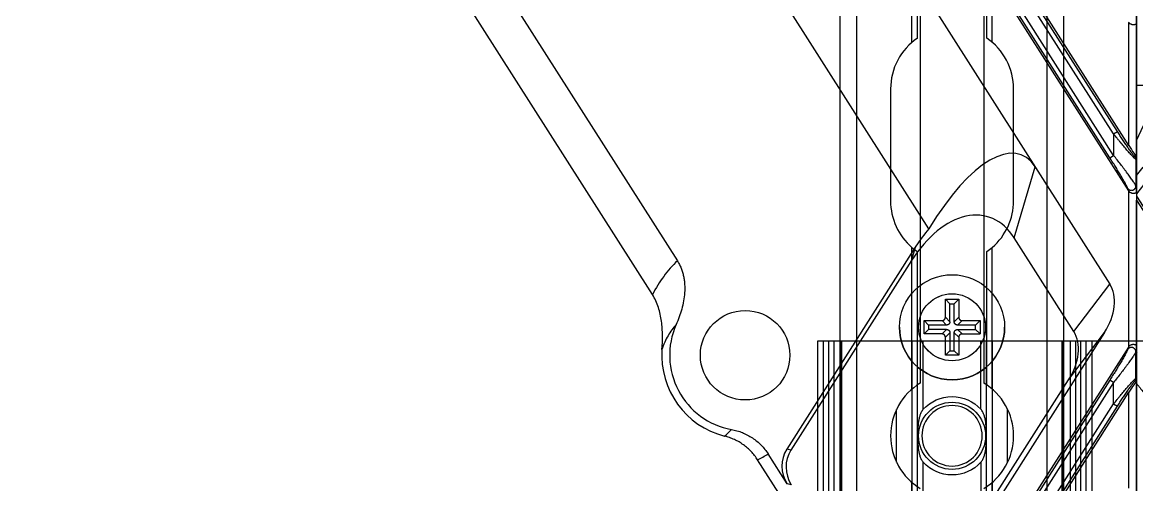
# Model space of a CAD drawing. Header units: millimetres. Extents: x 620 to 19791, y 2539 to 6969.
# Drawn here: x 16927.3 to 17027, y 4825 to 4866.3 of the extents above; entities that cross this region are included whole.
import ezdxf

# ---------------------------------------------------------------- set-up
doc = ezdxf.new("R2010")
doc.units = ezdxf.units.MM
doc.layers.add('02___PRT_ALL_AXES', color=7, linetype='Continuous')
doc.layers.add('1轮廓线', color=7, linetype='Continuous', lineweight=25)

# ---------------------------------------------------------------- blocks, each defined once
blk = doc.blocks.new('DTGFH')
at = {"color": 7, "linetype": 'Continuous'}
for p, q in [((9401.048, 4441.2), (9401.048, 4103.7)), ((9206.705, 4436.366), (9398.654, 4135.066)), ((9213.757, 4436.24), (9400.314, 4143.404)), ((9400.348, 4147.445), (9216.285, 4436.366)), ((9382.477, 4139.987), (9194.336, 4435.308)), ((9398.661, 4146.346), (9215.007, 4434.625)), ((9398.997, 4146.561), (9215.343, 4434.839)), ((9398.997, 4148.477), (9216.564, 4434.839)), ((9399.333, 4148.691), (9216.9, 4435.053)), ((9234.281, 4334.454), (9359.985, 4137.138)), ((9357.761, 4134.114), (9279.412, 4257.098)), ((9400.348, 4147.445), (9400.348, 4158.433)), ((9398.997, 4148.477), (9399.333, 4148.691)), ((9398.997, 4148.477), (9398.997, 4146.561)), ((9398.661, 4146.346), (9398.997, 4146.561)), ((9401.036, 4146.458), (9400.927, 4146.427)), ((9401.048, 4146.23), (9400.989, 4146.213)), ((9400.989, 4146.213), (9400.989, 4143.821)), ((9390.095, 4139.195), (9391.981, 4145.541)), ((9400.314, 4143.404), (9400.255, 4143.607)), ((9400.348, 4129.474), (9400.348, 4143.357)), ((9401.048, 4143.618), (9400.989, 4143.821)), ((9395.431, 4130.82), (9390.095, 4139.195)), ((9381.313, 4138.433), (9369.769, 4120.312)), ((9380.936, 4137.164), (9381.313, 4138.433)), ((9380.936, 4137.164), (9370.143, 4120.223)), ((9395.431, 4130.82), (9398.654, 4135.066)), ((9398.186, 4130.741), (9381.597, 4104.701)), ((9394.963, 4126.495), (9398.186, 4130.741)), ((9400.314, 4129.427), (9384.37, 4104.4)), ((9400.314, 4129.427), (9400.255, 4129.225)), ((9401.048, 4129.213), (9400.989, 4129.011)), ((9400.989, 4126.619), (9400.989, 4129.011)), ((9382.132, 4106.354), (9394.963, 4126.495)), ((9398.661, 4126.485), (9385.589, 4105.966)), ((9398.997, 4126.271), (9385.925, 4105.752)), ((9398.997, 4126.271), (9398.661, 4126.485)), ((9398.997, 4124.355), (9398.997, 4126.271)), ((9401.036, 4126.373), (9400.927, 4126.405)), ((9400.989, 4126.619), (9401.048, 4126.602)), ((9386.978, 4104.4), (9400.348, 4125.387)), ((9400.348, 4116.818), (9400.348, 4125.387)), ((9387.145, 4105.752), (9398.997, 4124.355)), ((9398.997, 4124.355), (9399.333, 4124.141)), ((9387.481, 4105.537), (9399.333, 4124.141)), ((9370.143, 4120.223), (9369.769, 4120.312)), ((9376.577, 4104.579), (9367.166, 4119.351)), ((9369.796, 4117.218), (9368.105, 4119.873)), ((9370.171, 4117.129), (9369.796, 4117.218))]:
    blk.add_line(p, q, dxfattribs=at)
for centre, radius in [((9384.548, 4131.2), 3), ((9366.048, 4128.7), 4)]:
    blk.add_circle(centre, radius, dxfattribs=at)
for centre, radius, start, end in [((9400.588, 4146.212), 0.402, 0.12821, 32.37179), ((9366.048, 4128.7), 6.75, 156.12428, 259.56329), ((9366.048, 4128.7), 7.455, 176.10296, 255.70077), ((9400.588, 4126.62), 0.402, 327.6282, 359.8718), ((9358.046, 4128.599), 9.418, 310.85768, 316.04351), ((9360.333, 4132.743), 15.034, 297.03284, 301.12567)]:
    blk.add_arc(centre, radius, start, end, dxfattribs=at)
for centre, major_axis, ratio, start_param, end_param in [((9400.647, 4158.704), (-0.117, 0.402), 0.954439, -4.415997, -4.276035), ((9384.974, 4131.722), (5.777, 14.89), 0.368013, -0.263981, 1.130867), ((9400.348, 4147.559), (-0.698, 1.104), 0.046753, -4.638574, -3.259594), ((9400.647, 4143.629), (-0.117, 0.402), 0.954439, -4.415997, -4.276035), ((9384.917, 4131.53), (2.835, 9.544), 0.602666, -0.481922, 1.127854), ((9385.294, 4132.799), (2.835, 9.544), 0.602666, 0.912926, 1.127854), ((9395.497, 4132.125), (2.652, 3.493), 0.684108, -1.451017, -0.247768), ((9392.274, 4127.879), (2.652, 3.493), 0.684108, -1.451017, -0.247768), ((9400.647, 4129.203), (0.117, 0.402), 0.954439, 1.134443, 1.274405), ((9400.348, 4125.273), (0.698, 1.104), 0.046753, 0.118001, 1.496981), ((9372.531, 4118.706), (3.127, -0.746), 0.933182, 2.829294, 3.908395), ((9372.905, 4118.617), (-3.127, 0.746), 0.933182, -0.312299, 0.766803)]:
    blk.add_ellipse(centre, major_axis=major_axis, ratio=ratio, start_param=start_param, end_param=end_param, dxfattribs=at)
for points, knots in [([(9400.348, 4158.433), (9400.364, 4158.414), (9400.398, 4158.38), (9400.456, 4158.338), (9400.519, 4158.304), (9400.584, 4158.28), (9400.649, 4158.265), (9400.713, 4158.258), (9400.772, 4158.257), (9400.827, 4158.261), (9400.869, 4158.268), (9400.901, 4158.275), (9400.928, 4158.282), (9400.953, 4158.289), (9400.976, 4158.296), (9400.991, 4158.301), (9401.004, 4158.304), (9401.016, 4158.306), (9401.026, 4158.306), (9401.035, 4158.303), (9401.041, 4158.297), (9401.046, 4158.288), (9401.048, 4158.277), (9401.048, 4158.268), (9401.048, 4158.264)], [0, 0, 0, 0, 0.092092, 0.18383, 0.274482, 0.363041, 0.448376, 0.529457, 0.605459, 0.675766, 0.739913, 0.769539, 0.797439, 0.847676, 0.869774, 0.889641, 0.907107, 0.922074, 0.934647, 0.945489, 0.956057, 0.968087, 0.982675, 1, 1, 1, 1]), ([(9400.989, 4146.213), (9400.987, 4146.212), (9400.982, 4146.212), (9400.974, 4146.215), (9400.965, 4146.219), (9400.953, 4146.226), (9400.94, 4146.235), (9400.919, 4146.251), (9400.889, 4146.276), (9400.85, 4146.312), (9400.805, 4146.355), (9400.756, 4146.404), (9400.703, 4146.459), (9400.646, 4146.519), (9400.565, 4146.606), (9400.458, 4146.724), (9400.324, 4146.875), (9400.186, 4147.035), (9400.043, 4147.202), (9399.896, 4147.375), (9399.748, 4147.552), (9399.599, 4147.733), (9399.449, 4147.916), (9399.247, 4148.164), (9399.097, 4148.351), (9398.997, 4148.477)], [0, 0, 0, 0, 0.002036, 0.004765, 0.008306, 0.012701, 0.017956, 0.024063, 0.038745, 0.05652, 0.077106, 0.100208, 0.125538, 0.152825, 0.181822, 0.244102, 0.310933, 0.381227, 0.454167, 0.529124, 0.605619, 0.683271, 0.76177, 0.840872, 1, 1, 1, 1]), ([(9400.927, 4146.427), (9400.925, 4146.426), (9400.922, 4146.426), (9400.918, 4146.428), (9400.912, 4146.43), (9400.904, 4146.435), (9400.894, 4146.444), (9400.882, 4146.455), (9400.868, 4146.468), (9400.853, 4146.484), (9400.83, 4146.509), (9400.799, 4146.545), (9400.76, 4146.594), (9400.717, 4146.648), (9400.671, 4146.708), (9400.623, 4146.773), (9400.555, 4146.865), (9400.467, 4146.987), (9400.36, 4147.14), (9400.249, 4147.3), (9400.136, 4147.465), (9400.023, 4147.633), (9399.908, 4147.805), (9399.793, 4147.98), (9399.678, 4148.156), (9399.524, 4148.393), (9399.409, 4148.571), (9399.333, 4148.691)], [0, 0, 0, 0, 0.001988, 0.003277, 0.004801, 0.008605, 0.013451, 0.019328, 0.026206, 0.034036, 0.042764, 0.062675, 0.085465, 0.110691, 0.137955, 0.166932, 0.197336, 0.261568, 0.329268, 0.399486, 0.471568, 0.545042, 0.619552, 0.694837, 0.77068, 0.84692, 1, 1, 1, 1]), ([(9400.255, 4143.607), (9400.253, 4143.613), (9400.249, 4143.626), (9400.238, 4143.654), (9400.221, 4143.696), (9400.196, 4143.75), (9400.166, 4143.812), (9400.132, 4143.879), (9400.081, 4143.978), (9400.01, 4144.109), (9399.918, 4144.274), (9399.82, 4144.447), (9399.716, 4144.626), (9399.608, 4144.81), (9399.497, 4144.996), (9399.344, 4145.25), (9399.147, 4145.571), (9398.907, 4145.959), (9398.743, 4146.217), (9398.661, 4146.346)], [0, 0, 0, 0, 0.005901, 0.012735, 0.028952, 0.048163, 0.069902, 0.093761, 0.1194, 0.174923, 0.234768, 0.297789, 0.363198, 0.430435, 0.499095, 0.568871, 0.710853, 0.85493, 1, 1, 1, 1]), ([(9400.989, 4143.821), (9400.987, 4143.826), (9400.983, 4143.838), (9400.971, 4143.864), (9400.952, 4143.901), (9400.924, 4143.95), (9400.89, 4144.007), (9400.852, 4144.069), (9400.792, 4144.162), (9400.708, 4144.288), (9400.597, 4144.448), (9400.476, 4144.618), (9400.348, 4144.797), (9400.212, 4144.982), (9400.071, 4145.171), (9399.876, 4145.431), (9399.624, 4145.761), (9399.314, 4146.16), (9399.103, 4146.427), (9398.997, 4146.561)], [0, 0, 0, 0, 0.00509, 0.010986, 0.025069, 0.041978, 0.061422, 0.083117, 0.106791, 0.15915, 0.216898, 0.278823, 0.34401, 0.411766, 0.481566, 0.552988, 0.699417, 0.848964, 1, 1, 1, 1]), ([(9401.048, 4146.46), (9401.048, 4146.459), (9401.048, 4146.458), (9401.048, 4146.456), (9401.047, 4146.454), (9401.045, 4146.454), (9401.043, 4146.454), (9401.041, 4146.455), (9401.038, 4146.456), (9401.036, 4146.458), (9401.036, 4146.458)], [0, 0, 0, 0, 0.134296, 0.239838, 0.325336, 0.408088, 0.50825, 0.637794, 0.80127, 1, 1, 1, 1]), ([(9400.255, 4143.607), (9400.266, 4143.59), (9400.292, 4143.558), (9400.338, 4143.517), (9400.39, 4143.483), (9400.448, 4143.458), (9400.509, 4143.442), (9400.572, 4143.436), (9400.636, 4143.44), (9400.698, 4143.453), (9400.758, 4143.475), (9400.813, 4143.506), (9400.863, 4143.546), (9400.906, 4143.592), (9400.941, 4143.644), (9400.968, 4143.7), (9400.984, 4143.76), (9400.989, 4143.8), (9400.989, 4143.821)], [0, 0, 0, 0, 0.061114, 0.122614, 0.184534, 0.246921, 0.309743, 0.372937, 0.436398, 0.5, 0.563602, 0.627063, 0.690257, 0.753079, 0.815466, 0.877386, 0.938886, 1, 1, 1, 1]), ([(9400.348, 4143.357), (9400.364, 4143.339), (9400.398, 4143.305), (9400.456, 4143.262), (9400.519, 4143.229), (9400.584, 4143.205), (9400.649, 4143.19), (9400.713, 4143.182), (9400.772, 4143.181), (9400.827, 4143.186), (9400.869, 4143.193), (9400.901, 4143.2), (9400.928, 4143.207), (9400.953, 4143.214), (9400.976, 4143.221), (9400.991, 4143.225), (9401.004, 4143.229), (9401.016, 4143.23), (9401.026, 4143.23), (9401.035, 4143.228), (9401.041, 4143.221), (9401.046, 4143.213), (9401.048, 4143.201), (9401.048, 4143.193), (9401.048, 4143.188)], [0, 0, 0, 0, 0.092092, 0.18383, 0.274482, 0.363041, 0.448376, 0.529457, 0.605459, 0.675766, 0.739913, 0.769539, 0.797439, 0.847676, 0.869774, 0.889641, 0.907107, 0.922074, 0.934647, 0.945489, 0.956057, 0.968087, 0.982675, 1, 1, 1, 1]), ([(9359.985, 4137.138), (9359.764, 4136.926), (9359.336, 4136.479), (9358.748, 4135.752), (9358.216, 4134.964), (9357.905, 4134.403), (9357.761, 4134.114)], [0, 0, 0, 0, 0.243959, 0.491185, 0.742789, 1, 1, 1, 1]), ([(9359.985, 4137.138), (9360.051, 4137.033), (9360.174, 4136.818), (9360.328, 4136.479), (9360.45, 4136.128), (9360.542, 4135.768), (9360.604, 4135.402), (9360.652, 4134.909), (9360.647, 4134.288), (9360.554, 4133.55), (9360.389, 4132.826), (9360.162, 4132.118), (9359.976, 4131.659), (9359.876, 4131.432)], [0, 0, 0, 0, 0.062504, 0.125014, 0.187521, 0.250032, 0.312543, 0.375054, 0.500016, 0.624996, 0.749989, 0.874994, 1, 1, 1, 1]), ([(9358.61, 4129.207), (9358.639, 4129.628), (9358.664, 4130.261), (9358.636, 4131.105), (9358.575, 4131.735), (9358.467, 4132.36), (9358.304, 4132.972), (9358.076, 4133.563), (9357.875, 4133.936), (9357.761, 4134.114)], [0, 0, 0, 0, 0.249997, 0.375018, 0.500036, 0.625049, 0.750051, 0.875035, 1, 1, 1, 1]), ([(9359.876, 4131.432), (9359.743, 4131.284), (9359.485, 4130.967), (9359.14, 4130.442), (9358.839, 4129.853), (9358.679, 4129.429), (9358.61, 4129.207)], [0, 0, 0, 0, 0.232196, 0.474372, 0.729146, 1, 1, 1, 1]), ([(9400.255, 4129.225), (9400.253, 4129.219), (9400.249, 4129.206), (9400.238, 4129.177), (9400.221, 4129.136), (9400.196, 4129.081), (9400.166, 4129.02), (9400.132, 4128.952), (9400.081, 4128.854), (9400.01, 4128.723), (9399.918, 4128.558), (9399.82, 4128.385), (9399.716, 4128.206), (9399.608, 4128.022), (9399.497, 4127.835), (9399.344, 4127.581), (9399.147, 4127.26), (9398.907, 4126.873), (9398.743, 4126.615), (9398.661, 4126.485)], [0, 0, 0, 0, 0.005901, 0.012735, 0.028952, 0.048162, 0.069901, 0.09376, 0.119398, 0.174922, 0.234766, 0.297787, 0.363197, 0.430435, 0.499096, 0.568874, 0.710857, 0.854932, 1, 1, 1, 1]), ([(9400.989, 4129.011), (9400.989, 4129.031), (9400.984, 4129.072), (9400.968, 4129.132), (9400.941, 4129.188), (9400.906, 4129.24), (9400.863, 4129.286), (9400.813, 4129.325), (9400.758, 4129.356), (9400.698, 4129.379), (9400.636, 4129.392), (9400.572, 4129.396), (9400.509, 4129.389), (9400.448, 4129.374), (9400.39, 4129.349), (9400.338, 4129.315), (9400.292, 4129.274), (9400.266, 4129.242), (9400.255, 4129.225)], [0, 0, 0, 0, 0.061114, 0.122614, 0.184535, 0.246922, 0.309744, 0.372937, 0.436398, 0.5, 0.563602, 0.627063, 0.690256, 0.753078, 0.815465, 0.877386, 0.938886, 1, 1, 1, 1]), ([(9401.048, 4129.643), (9401.048, 4129.639), (9401.048, 4129.631), (9401.046, 4129.619), (9401.041, 4129.61), (9401.035, 4129.604), (9401.026, 4129.601), (9401.016, 4129.601), (9401.004, 4129.603), (9400.991, 4129.606), (9400.976, 4129.611), (9400.953, 4129.618), (9400.928, 4129.625), (9400.901, 4129.632), (9400.869, 4129.639), (9400.827, 4129.646), (9400.772, 4129.65), (9400.713, 4129.649), (9400.649, 4129.642), (9400.584, 4129.627), (9400.519, 4129.603), (9400.456, 4129.569), (9400.398, 4129.527), (9400.364, 4129.493), (9400.348, 4129.474)], [0, 0, 0, 0, 0.017325, 0.031913, 0.043943, 0.054511, 0.065353, 0.077926, 0.092893, 0.110359, 0.130226, 0.152324, 0.202561, 0.230461, 0.260087, 0.324234, 0.394541, 0.470543, 0.551624, 0.636959, 0.725518, 0.81617, 0.907908, 1, 1, 1, 1]), ([(9400.989, 4129.011), (9400.987, 4129.005), (9400.983, 4128.994), (9400.971, 4128.968), (9400.952, 4128.931), (9400.924, 4128.881), (9400.89, 4128.825), (9400.852, 4128.763), (9400.792, 4128.67), (9400.708, 4128.544), (9400.597, 4128.384), (9400.476, 4128.214), (9400.348, 4128.035), (9400.212, 4127.85), (9400.071, 4127.66), (9399.876, 4127.401), (9399.624, 4127.07), (9399.314, 4126.671), (9399.103, 4126.405), (9398.997, 4126.271)], [0, 0, 0, 0, 0.00509, 0.010986, 0.025069, 0.041978, 0.061422, 0.083116, 0.10679, 0.159148, 0.216896, 0.278821, 0.344009, 0.411767, 0.481567, 0.552991, 0.699423, 0.848968, 1, 1, 1, 1]), ([(9398.997, 4124.355), (9399.097, 4124.481), (9399.247, 4124.668), (9399.449, 4124.916), (9399.599, 4125.099), (9399.748, 4125.28), (9399.896, 4125.457), (9400.043, 4125.63), (9400.186, 4125.797), (9400.324, 4125.957), (9400.458, 4126.107), (9400.565, 4126.225), (9400.646, 4126.313), (9400.703, 4126.373), (9400.756, 4126.428), (9400.805, 4126.477), (9400.85, 4126.52), (9400.889, 4126.556), (9400.919, 4126.581), (9400.94, 4126.596), (9400.953, 4126.605), (9400.965, 4126.612), (9400.974, 4126.617), (9400.982, 4126.619), (9400.987, 4126.62), (9400.989, 4126.619)], [0, 0, 0, 0, 0.159125, 0.238222, 0.316726, 0.39438, 0.470877, 0.545833, 0.61877, 0.689064, 0.755895, 0.818173, 0.847168, 0.874455, 0.899785, 0.922888, 0.943474, 0.961249, 0.975933, 0.982041, 0.987297, 0.991693, 0.995234, 0.997964, 1, 1, 1, 1]), ([(9399.333, 4124.141), (9399.409, 4124.26), (9399.524, 4124.439), (9399.678, 4124.676), (9399.793, 4124.852), (9399.908, 4125.026), (9400.023, 4125.198), (9400.136, 4125.367), (9400.249, 4125.532), (9400.36, 4125.692), (9400.467, 4125.845), (9400.555, 4125.967), (9400.623, 4126.059), (9400.671, 4126.123), (9400.717, 4126.183), (9400.76, 4126.238), (9400.799, 4126.287), (9400.83, 4126.323), (9400.853, 4126.348), (9400.868, 4126.364), (9400.882, 4126.377), (9400.894, 4126.388), (9400.904, 4126.396), (9400.912, 4126.401), (9400.918, 4126.404), (9400.922, 4126.405), (9400.925, 4126.406), (9400.927, 4126.405)], [0, 0, 0, 0, 0.153079, 0.229317, 0.305164, 0.38045, 0.454964, 0.528435, 0.600518, 0.670737, 0.738433, 0.802662, 0.833067, 0.862041, 0.889306, 0.914531, 0.93732, 0.957232, 0.965959, 0.97379, 0.980669, 0.986547, 0.991394, 0.995199, 0.996723, 0.998012, 1, 1, 1, 1]), ([(9401.036, 4126.373), (9401.036, 4126.374), (9401.038, 4126.375), (9401.041, 4126.377), (9401.043, 4126.378), (9401.045, 4126.378), (9401.047, 4126.377), (9401.048, 4126.376), (9401.048, 4126.374), (9401.048, 4126.373), (9401.048, 4126.372)], [0, 0, 0, 0, 0.19873, 0.362206, 0.49175, 0.591912, 0.674664, 0.760162, 0.865704, 1, 1, 1, 1]), ([(9367.166, 4119.351), (9367.083, 4119.482), (9366.903, 4119.736), (9366.598, 4120.09), (9366.261, 4120.413), (9365.894, 4120.702), (9365.502, 4120.955), (9365.088, 4121.171), (9364.655, 4121.347), (9364.358, 4121.437), (9364.207, 4121.476)], [0, 0, 0, 0, 0.124999, 0.249997, 0.374996, 0.499996, 0.624996, 0.749997, 0.874998, 1, 1, 1, 1]), ([(9364.826, 4122.062), (9364.992, 4122.031), (9365.321, 4121.954), (9365.801, 4121.788), (9366.262, 4121.575), (9366.699, 4121.317), (9367.107, 4121.014), (9367.481, 4120.671), (9367.817, 4120.291), (9368.014, 4120.015), (9368.105, 4119.873)], [0, 0, 0, 0, 0.125003, 0.250004, 0.375005, 0.500005, 0.625005, 0.750004, 0.875001, 1, 1, 1, 1])]:
    blk.add_open_spline(points, degree=3, knots=knots, dxfattribs=at)
blk = doc.blocks.new('*U116')
blk.add_blockref('DTGFH', (-9101.048, -4276.2))
blk = doc.blocks.new('*U117')
at = {"color": 0, "linetype": 'ByBlock', "lineweight": -2, "transparency": 16777216}
blk.add_blockref('*U116', (2400, 1012.5), dxfattribs=at)
blk = doc.blocks.new('tugj')
at = {"color": 7, "linetype": 'Continuous', "lineweight": 25}
for p, q in [((12305.543, 4868.256), (12305.543, 5107.475)), ((12305.543, 4868.256), (12306.268, 4868.257)), ((12305.542, 4860.174), (12306.125, 4860.934)), ((12306.509, 4859.797), (12305.543, 4858.536)), ((12305.543, 4858.536), (12305.543, 4858.337)), ((12305.543, 4858.337), (12309.538, 4852.065)), ((12305.543, 4857.965), (12309.301, 4852.065)), ((12305.543, 4844.379), (12305.543, 4857.965)), ((12305.543, 4841.587), (12305.543, 4844.379)), ((12305.543, 4841.587), (12305.543, 4841.492)), ((12305.543, 4831.537), (12305.543, 4841.492))]:
    blk.add_line(p, q, dxfattribs=at)
at = {"color": 7, "linetype": 'Continuous', "lineweight": 25, "flags": 128}
blk.add_lwpolyline([(12305.542, 4863.305), (12305.954, 4864.19), (12306.366, 4865.075)], dxfattribs=at)
at = {"color": 7, "linetype": 'Continuous', "lineweight": 25}
for points, knots in [([(12305.543, 4863.305), (12305.543, 4863.443), (12305.543, 4863.728), (12305.543, 4864.908), (12305.543, 4866.486), (12305.543, 4867.679), (12305.543, 4868.256)], [0, 0, 0, 0, 0.241823, 0.5, 0.758177, 1, 1, 1, 1]), ([(12305.543, 4860.174), (12305.543, 4860.432), (12305.543, 4860.951), (12305.543, 4861.805), (12305.543, 4862.591), (12305.543, 4863.115), (12305.543, 4863.305)], [0, 0, 0, 0, 0.247913, 0.497848, 0.818192, 1, 1, 1, 1]), ([(12305.543, 4858.536), (12305.543, 4858.767), (12305.543, 4859.178), (12305.543, 4859.691), (12305.543, 4859.989), (12305.543, 4860.132), (12305.543, 4860.16), (12305.543, 4860.174)], [0, 0, 0, 0, 0.346417, 0.617785, 0.831769, 0.919751, 1, 1, 1, 1]), ([(12305.543, 4858.337), (12305.542, 4858.282), (12305.541, 4858.191), (12305.543, 4858.086), (12305.542, 4858.026), (12305.542, 4857.992), (12305.542, 4857.969), (12305.543, 4857.966), (12305.543, 4857.965)], [0, 0, 0, 0, 0.3597435, 0.595573, 0.7195567, 0.8257471, 0.9175047, 1, 1, 1, 1]), ([(12305.579, 4844.333), (12305.571, 4844.344), (12305.547, 4844.373), (12305.545, 4844.377), (12305.543, 4844.379)], [0, 0, 0, 0, 0.360414, 1, 1, 1, 1]), ([(12305.543, 4841.587), (12305.545, 4841.584), (12305.551, 4841.576), (12305.599, 4841.517), (12305.676, 4841.42), (12305.835, 4841.221), (12306.126, 4840.854), (12306.393, 4840.52), (12306.543, 4840.331)], [0, 0, 0, 0, 0.082047, 0.168461, 0.268066, 0.381092, 0.652304, 1, 1, 1, 1])]:
    blk.add_open_spline(points, degree=3, knots=knots, dxfattribs=at)
blk = doc.blocks.new('*U204')
blk.add_blockref('tugj', (-12530.543, -4991.113))
blk = doc.blocks.new('*U205')
at = {"color": 0, "linetype": 'ByBlock', "lineweight": -2, "transparency": 16777216}
blk.add_blockref('*U204', (0, 1012.5), dxfattribs=at)
blk = doc.blocks.new('rygj')
at = {"color": 114, "linetype": 'Continuous', "true_color": 0x139b48}
for p, q in [((4442.055, 3171.646), (5101.055, 3171.646)), ((4442.055, 3170.146), (5101.055, 3170.146)), ((4490.855, 3167.146), (4480.855, 3167.146)), ((4495.013, 3165.246), (5068.697, 3165.246)), ((4495.398, 3164.746), (5068.312, 3164.746)), ((4495.013, 3158.046), (5068.697, 3158.046)), ((4495.398, 3158.546), (5068.312, 3158.546)), ((4480.855, 3156.146), (4490.855, 3156.146)), ((4442.055, 3153.146), (5101.055, 3153.146)), ((4442.055, 3151.646), (5101.055, 3151.646))]:
    blk.add_line(p, q, dxfattribs=at)
for centre, start, end in [((4480.855, 3161.646), 90, 139.11481), ((4490.855, 3161.646), 34.30765, 90), ((4480.855, 3161.646), 220.88519, 270), ((4490.855, 3161.646), 270, 325.69235)]:
    blk.add_arc(centre, 5.5, start, end, dxfattribs=at)
at = {"layer": '02___PRT_ALL_AXES', "color": 114, "linetype": 'Continuous', "true_color": 0x139b48}
for p, q in [((4457.491, 3166.607), (4462.22, 3166.607)), ((4442.055, 3165.246), (4455.697, 3165.246)), ((4464.013, 3165.246), (4476.697, 3165.246)), ((4464.398, 3164.746), (4476.312, 3164.746)), ((5068.145, 3164.485), (4464.566, 3164.485)), ((5068.145, 3158.807), (4464.566, 3158.807)), ((4442.055, 3158.046), (4455.697, 3158.046)), ((4464.013, 3158.046), (4476.697, 3158.046)), ((4464.398, 3158.546), (4476.312, 3158.546)), ((4457.491, 3156.685), (4462.22, 3156.685))]:
    blk.add_line(p, q, dxfattribs=at)
blk.add_circle((4459.855, 3161.646), 3, dxfattribs=at)
for centre, start, end in [((4459.855, 3161.646), 31.08062, 148.91938), ((4480.855, 3161.646), 139.11481, 145.69235), ((4459.855, 3161.646), 211.08062, 328.91938), ((4480.855, 3161.646), 214.30765, 220.88519)]:
    blk.add_arc(centre, 5.5, start, end, dxfattribs=at)
blk = doc.blocks.new('ETDHFN')
at = {"layer": '1轮廓线', "linetype": 'Continuous', "lineweight": 25}
for p, q in [((8841.41, 4025.552), (8841.812, 4025.15)), ((8841.41, 4023.942), (8841.41, 4025.552)), ((8841.41, 4025.552), (8842.61, 4025.552)), ((8841.812, 4025.15), (8842.208, 4025.15)), ((8841.812, 4023.54), (8841.812, 4025.15)), ((8842.61, 4025.552), (8842.208, 4025.15)), ((8842.208, 4023.54), (8842.208, 4025.15)), ((8842.61, 4025.552), (8842.61, 4023.942)), ((8839.51, 4023.652), (8839.912, 4023.25)), ((8839.51, 4022.452), (8839.51, 4023.652)), ((8839.51, 4023.652), (8841.12, 4023.652)), ((8842.9, 4023.652), (8844.51, 4023.652)), ((8844.51, 4023.652), (8844.108, 4023.25)), ((8844.51, 4023.652), (8844.51, 4022.452)), ((8839.51, 4022.452), (8839.912, 4022.854)), ((8839.912, 4023.25), (8839.912, 4022.854)), ((8841.522, 4023.25), (8839.912, 4023.25)), ((8841.522, 4022.854), (8839.912, 4022.854)), ((8844.108, 4023.25), (8842.498, 4023.25)), ((8842.498, 4022.854), (8844.108, 4022.854)), ((8844.108, 4022.854), (8844.108, 4023.25)), ((8844.51, 4022.452), (8844.108, 4022.854)), ((8841.12, 4022.452), (8839.51, 4022.452)), ((8841.41, 4020.552), (8841.41, 4022.162)), ((8841.812, 4022.564), (8841.812, 4020.954)), ((8842.208, 4020.954), (8842.208, 4022.564)), ((8842.61, 4022.162), (8842.61, 4020.552)), ((8842.9, 4022.452), (8844.51, 4022.452)), ((8841.41, 4020.552), (8841.812, 4020.954)), ((8841.812, 4020.954), (8842.208, 4020.954)), ((8842.61, 4020.552), (8842.208, 4020.954)), ((8842.61, 4020.552), (8841.41, 4020.552))]:
    blk.add_line(p, q, dxfattribs=at)
at = {"layer": '1轮廓线', "linetype": 'Continuous', "lineweight": 13}
for p, q in [((8841.12, 4023.652), (8841.522, 4023.25)), ((8841.41, 4023.942), (8841.812, 4023.54)), ((8842.61, 4023.942), (8842.208, 4023.54)), ((8842.9, 4023.652), (8842.498, 4023.25)), ((8841.12, 4022.452), (8841.522, 4022.854)), ((8842.9, 4022.452), (8842.498, 4022.854)), ((8841.41, 4022.162), (8841.812, 4022.564)), ((8842.61, 4022.162), (8842.208, 4022.564))]:
    blk.add_line(p, q, dxfattribs=at)
at = {"layer": '1轮廓线', "linetype": 'Continuous', "lineweight": 25}
for radius in [4.7, 3]:
    blk.add_circle((8842.01, 4023.052), radius, dxfattribs=at)
blk.add_arc((8842.01, 4023.052), 4.7, 180, 0, dxfattribs=at)
for points in [[(8841.12, 4023.652), (8841.184, 4023.652), (8841.24, 4023.677), (8841.288, 4023.698), (8841.326, 4023.736), (8841.362, 4023.772), (8841.385, 4023.822), (8841.41, 4023.877), (8841.41, 4023.942)], [(8842.61, 4023.942), (8842.61, 4023.878), (8842.635, 4023.822), (8842.656, 4023.773), (8842.694, 4023.736), (8842.73, 4023.699), (8842.78, 4023.677), (8842.835, 4023.652), (8842.9, 4023.652)], [(8841.812, 4023.54), (8841.812, 4023.476), (8841.787, 4023.42), (8841.766, 4023.372), (8841.728, 4023.334), (8841.692, 4023.298), (8841.642, 4023.275), (8841.587, 4023.25), (8841.522, 4023.25)], [(8841.522, 4022.854), (8841.586, 4022.854), (8841.642, 4022.829), (8841.69, 4022.808), (8841.728, 4022.77), (8841.764, 4022.734), (8841.787, 4022.684), (8841.812, 4022.629), (8841.812, 4022.564)], [(8842.498, 4023.25), (8842.434, 4023.25), (8842.378, 4023.275), (8842.33, 4023.296), (8842.292, 4023.334), (8842.256, 4023.37), (8842.233, 4023.42), (8842.208, 4023.475), (8842.208, 4023.54)], [(8842.208, 4022.564), (8842.208, 4022.628), (8842.233, 4022.684), (8842.254, 4022.732), (8842.292, 4022.77), (8842.328, 4022.806), (8842.378, 4022.829), (8842.433, 4022.854), (8842.498, 4022.854)], [(8841.41, 4022.162), (8841.41, 4022.226), (8841.385, 4022.282), (8841.364, 4022.33), (8841.326, 4022.368), (8841.29, 4022.404), (8841.24, 4022.427), (8841.185, 4022.452), (8841.12, 4022.452)], [(8842.9, 4022.452), (8842.836, 4022.452), (8842.78, 4022.427), (8842.732, 4022.406), (8842.694, 4022.368), (8842.658, 4022.332), (8842.635, 4022.282), (8842.61, 4022.227), (8842.61, 4022.162)]]:
    blk.add_open_spline(points, degree=2, knots=[0, 0, 0, 0.25, 0.25, 0.5, 0.5, 0.75, 0.75, 1, 1, 1], dxfattribs=at)
blk = doc.blocks.new('ERTFHGJ')
at = {"color": 40, "linetype": 'Continuous', "true_color": 0xf8d731}
for p, q in [((8878.457, 3617.77), (8878.457, 3696.77)), ((8925.457, 3696.77), (8878.457, 3696.77)), ((8879.457, 3617.77), (8879.457, 3696.77)), ((8900.957, 3696.77), (8900.957, 3617.77)), ((8901.457, 3617.77), (8901.457, 3696.77)), ((8901.957, 3617.77), (8901.957, 3696.77)), ((8902.402, 3617.77), (8902.402, 3696.77)), ((8902.874, 3617.77), (8902.874, 3696.77)), ((8903.457, 3617.77), (8903.457, 3696.77)), ((8903.537, 3696.77), (8903.537, 3617.77)), ((8903.598, 3617.77), (8903.598, 3696.77)), ((8909.882, 3696.77), (8909.882, 3617.77)), ((8910.382, 3617.77), (8910.382, 3696.77)), ((8910.882, 3690.641), (8910.882, 3696.77)), ((8916.032, 3690.641), (8916.032, 3696.77)), ((8916.532, 3617.77), (8916.532, 3696.77)), ((8917.032, 3617.77), (8917.032, 3696.77)), ((8923.315, 3617.77), (8923.315, 3696.77)), ((8923.377, 3696.77), (8923.377, 3617.77)), ((8923.457, 3617.77), (8923.457, 3696.77)), ((8924.039, 3696.77), (8924.039, 3617.77)), ((8924.511, 3696.77), (8924.511, 3617.77)), ((8924.957, 3617.77), (8924.957, 3696.77)), ((8925.457, 3617.77), (8925.457, 3696.77)), ((8910.882, 3685.9), (8910.882, 3628.641)), ((8916.032, 3628.641), (8916.032, 3685.9)), ((8892.957, 3661.52), (8887.957, 3661.52)), ((8887.957, 3653.02), (8892.957, 3653.02)), ((8910.882, 3617.77), (8910.882, 3623.9)), ((8916.032, 3617.77), (8916.032, 3623.9)), ((8925.457, 3617.77), (8878.457, 3617.77))]:
    blk.add_line(p, q, dxfattribs=at)
for centre in [(8913.457, 3688.27), (8913.457, 3626.27)]:
    blk.add_circle(centre, 2.7, dxfattribs=at)
for centre, radius, start, end in [((8913.457, 3688.27), 3.5, 42.63239, 137.36761), ((8913.457, 3688.27), 3.5, 222.63239, 317.36761), ((8887.957, 3657.27), 4.25, 90, 270), ((8892.957, 3657.27), 4.25, 270, 90), ((8913.457, 3626.27), 3.5, 42.63239, 137.36761), ((8913.457, 3626.27), 3.5, 222.63239, 317.36761)]:
    blk.add_arc(centre, radius, start, end, dxfattribs=at)
for points, knots in [([(8910.387, 3688.27), (8910.387, 3688.375), (8910.388, 3688.583), (8910.395, 3688.895), (8910.413, 3689.203), (8910.446, 3689.508), (8910.5, 3689.808), (8910.568, 3690.054), (8910.639, 3690.245), (8910.704, 3690.385), (8910.783, 3690.519), (8910.846, 3690.602), (8910.882, 3690.641)], [0, 0, 0, 0, 0.127092, 0.253318, 0.378322, 0.502266, 0.625619, 0.749056, 0.811111, 0.873552, 0.936512, 1, 1, 1, 1]), ([(8916.032, 3690.641), (8916.067, 3690.602), (8916.131, 3690.519), (8916.209, 3690.385), (8916.274, 3690.245), (8916.346, 3690.054), (8916.413, 3689.808), (8916.467, 3689.508), (8916.5, 3689.203), (8916.518, 3688.895), (8916.526, 3688.583), (8916.527, 3688.375), (8916.527, 3688.27)], [0, 0, 0, 0, 0.063487, 0.126447, 0.188887, 0.250942, 0.37438, 0.497732, 0.621676, 0.746681, 0.872907, 1, 1, 1, 1]), ([(8910.882, 3685.9), (8910.846, 3685.938), (8910.783, 3686.021), (8910.704, 3686.156), (8910.639, 3686.296), (8910.567, 3686.487), (8910.5, 3686.733), (8910.446, 3687.033), (8910.413, 3687.338), (8910.395, 3687.646), (8910.388, 3687.957), (8910.387, 3688.166), (8910.387, 3688.27)], [0, 0, 0, 0, 0.063495, 0.126469, 0.188905, 0.250963, 0.374396, 0.497744, 0.621683, 0.746682, 0.87291, 1, 1, 1, 1]), ([(8916.527, 3688.27), (8916.527, 3688.166), (8916.526, 3687.957), (8916.518, 3687.646), (8916.5, 3687.338), (8916.467, 3687.033), (8916.413, 3686.733), (8916.346, 3686.487), (8916.274, 3686.296), (8916.209, 3686.156), (8916.131, 3686.021), (8916.067, 3685.938), (8916.032, 3685.9)], [0, 0, 0, 0, 0.127092, 0.253319, 0.378323, 0.502267, 0.62562, 0.749057, 0.811112, 0.873553, 0.936512, 1, 1, 1, 1]), ([(8910.387, 3626.27), (8910.387, 3626.375), (8910.388, 3626.583), (8910.395, 3626.895), (8910.413, 3627.203), (8910.446, 3627.508), (8910.5, 3627.808), (8910.568, 3628.054), (8910.639, 3628.245), (8910.704, 3628.385), (8910.783, 3628.519), (8910.846, 3628.602), (8910.882, 3628.641)], [0, 0, 0, 0, 0.127092, 0.253318, 0.378322, 0.502266, 0.625619, 0.749056, 0.811111, 0.873552, 0.936512, 1, 1, 1, 1]), ([(8916.032, 3628.641), (8916.067, 3628.602), (8916.131, 3628.519), (8916.209, 3628.385), (8916.274, 3628.245), (8916.346, 3628.054), (8916.413, 3627.808), (8916.467, 3627.508), (8916.5, 3627.203), (8916.518, 3626.895), (8916.526, 3626.583), (8916.527, 3626.375), (8916.527, 3626.27)], [0, 0, 0, 0, 0.063487, 0.126447, 0.188887, 0.250942, 0.37438, 0.497732, 0.621676, 0.746681, 0.872907, 1, 1, 1, 1]), ([(8910.882, 3623.9), (8910.846, 3623.938), (8910.783, 3624.021), (8910.704, 3624.156), (8910.639, 3624.296), (8910.567, 3624.487), (8910.5, 3624.733), (8910.446, 3625.033), (8910.413, 3625.338), (8910.395, 3625.646), (8910.388, 3625.957), (8910.387, 3626.166), (8910.387, 3626.27)], [0, 0, 0, 0, 0.063495, 0.126469, 0.188905, 0.250963, 0.374396, 0.497744, 0.621683, 0.746682, 0.87291, 1, 1, 1, 1]), ([(8916.527, 3626.27), (8916.527, 3626.166), (8916.526, 3625.957), (8916.518, 3625.646), (8916.5, 3625.338), (8916.467, 3625.033), (8916.413, 3624.733), (8916.346, 3624.487), (8916.274, 3624.296), (8916.209, 3624.156), (8916.131, 3624.021), (8916.067, 3623.938), (8916.032, 3623.9)], [0, 0, 0, 0, 0.127092, 0.253319, 0.378323, 0.502267, 0.62562, 0.749057, 0.811112, 0.873553, 0.936512, 1, 1, 1, 1])]:
    blk.add_open_spline(points, degree=3, knots=knots, dxfattribs=at)
blk = doc.blocks.new('ryfh')
at = {"rotation": 90}
blk.add_blockref('rygj', (11445.273, 369.859), dxfattribs=at)
blk.add_blockref('ETDHFN', (-558.383, 816.362))
at = {"xscale": -1}
blk.add_blockref('ERTFHGJ', (17197.083, 1141.444), dxfattribs=at)

msp = doc.modelspace()

# ---------------------------------------------------------------- block references
for name, p in [('*U117', (14326.96016, 3971.56341)), ('*U205', (17251.96016, 3971.06063)), ('ryfh', (8726.83352, -0.35097))]:
    msp.add_blockref(name, p)

doc.saveas('drawing.dxf')
